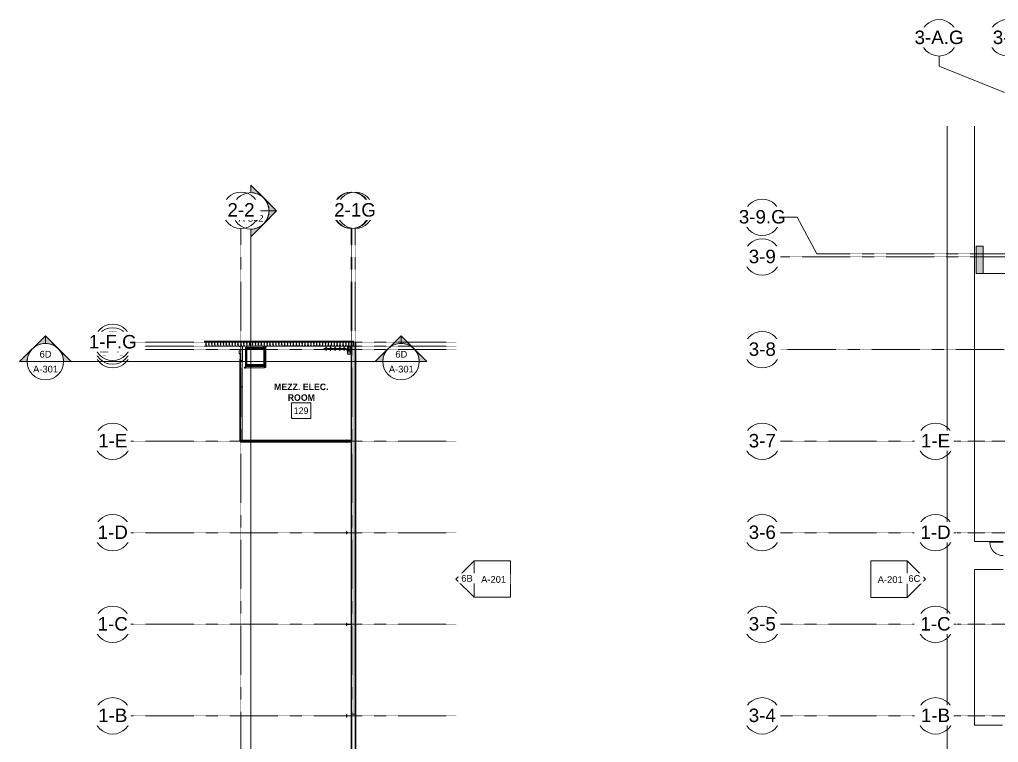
# Model space of a CAD drawing. Header units: inches. Extents: x 25369 to 33163, y -23509 to -20274.
# Drawn here: x 25397 to 27977, y -22179 to -20274 of the extents above; entities that cross this region are included whole.
import ezdxf

# ---------------------------------------------------------------- set-up
doc = ezdxf.new("R2010")
doc.units = ezdxf.units.IN
doc.header["$MEASUREMENT"] = 0
doc.linetypes.add('Grid Line 1_2_', pattern=[0.875, 0.5, -0.125, 0.125, -0.125])
doc.linetypes.add('Hidden 1_8_', pattern=[0.1875, 0.125, -0.0625])
for name, color, linetype, lineweight in [('A-AREA', 32, 'Continuous', 70), ('A-AREA-IDEN', 2, 'Continuous', 9), ('A-DOOR', 31, 'Continuous', 13), ('A-GLAZ', 151, 'Continuous', 13), ('A-ROOF', 132, 'Continuous', 13), ('A-SITE-ROAD', 130, 'Continuous', 70), ('A-SITE-SWLK', 140, 'Continuous', 70), ('A-WALL', 113, 'Continuous', 13), ('A-WALL-PATT', 111, 'Continuous', 25), ('C-TOPO', 7, 'Continuous', 13), ('E-POWR-CNTR', 130, 'Continuous', 9), ('E-POWR-DROP', 130, 'Continuous', 9), ('G-ANNO-SYMB', 111, 'Continuous', 9), ('I-WALL', 2, 'Continuous', 13), ('S-BEAM', 12, 'Continuous', 13), ('S-COLS', 52, 'Continuous', 13), ('S-GRID', 1, 'Continuous', 9), ('S-GRID-IDEN', 1, 'Continuous', 9)]:
    doc.layers.add(name, color=color, linetype=linetype, lineweight=lineweight)
doc.styles.add('Arial', font='arial.ttf', dxfattribs={"height": 35.407186})
doc.styles.add('Arial_1', font='arial.ttf', dxfattribs={"height": 17.703593})
doc.styles.add('Century Gothic', font='GOTHIC.TTF', dxfattribs={"height": 17.245342})
doc.styles.add('Century Gothic_B', font='GOTHICB.TTF', dxfattribs={"height": 17.233438})
pattern_1 = [(45, (0, 0), (-19.00703, 19.00703), []), (45, (0, 28.8), (-19.00703, 19.00703), [])]
pattern_2 = [(0, (0, 0), (61.44, 15.36), [2.534, -43.546, 2.534, -43.546, -245.76]), (0, (0, 0), (61.44, 15.36), [-92.16, 2.534, -89.626, 2.534, -43.546, -107.52]), (0, (0, 0), (61.44, 15.36), [-230.4, 2.534, -28.186, 2.534, -74.266]), (120, (23.04, 7.68), (-44.02215, 45.528601), [2.534, -43.546, 2.534, -43.546, -245.76]), (120, (23.04, 7.68), (-44.02215, 45.528601), [-92.16, 2.534, -89.626, 2.534, -43.546, -107.52]), (120, (23.04, 7.68), (-44.02215, 45.528601), [-230.4, 2.534, -28.186, 2.534, -74.266]), (240, (30.72, 38.4), (-17.41785, -60.888601), [2.534, -43.546, 2.534, -43.546, -245.76]), (240, (30.72, 38.4), (-17.41785, -60.888601), [-92.16, 2.534, -89.626, 2.534, -43.546, -107.52]), (240, (30.72, 38.4), (-17.41785, -60.888601), [-230.4, 2.534, -28.186, 2.534, -74.266])]
pattern_3 = [(161.57, (0.96, 0.96), (-7.6802237, -0.0009796), [0, -54.643, 6.067, 0]), (18.43, (-0.96, 0.96), (-7.6802237, 0.0009796), [0, -54.643, 6.067, 0]), (108.43, (0.96, 0.96), (3.8382953, -19.20136532), [18.211, -42.499]), (71.57, (-0.96, 0.96), (3.8382953, 19.20136532), [18.211, -42.499])]
pattern_4 = [(0, (0, 0), (0, 24), []), (90, (0, 0), (-24, 1e-15), [])]
pattern_5 = [(225, (25980.89, -22360.053), (19.00703, -19.00703), []), (225, (25980.89, -22388.853), (19.00703, -19.00703), [])]

# ---------------------------------------------------------------- blocks, each defined once
blk = doc.blocks.new('W-Wide Flange - W18X40-1630767-Mezzanine Floor Plan')
at = {"layer": 'S-BEAM', "color": 43, "lineweight": 9}
for p, q in [((-108.1, -3), (-108.1, 0)), ((-108.1, -3), (108.1, -3)), ((108.1, -1.6), (108.1, -3))]:
    blk.add_line(p, q, dxfattribs=at)
at = {"layer": 'S-BEAM', "color": 43, "linetype": 'Hidden 1_8_', "lineweight": 9}
blk.add_line((-108.1, -0.2), (-107, -0.2), dxfattribs=at)
blk = doc.blocks.new('W-Wide Flange - W12X26-1530486-Mezzanine Floor Plan')
at = {"layer": 'S-BEAM', "color": 43, "lineweight": 9}
for p, q in [((-129.7, 3.2), (-118.1, 3.2)), ((-117.6, 3.2), (-109.1, 3.2)), ((-129.7, -3.2), (-118.1, -3.2)), ((-117.6, -3.2), (-109.1, -3.2))]:
    blk.add_line(p, q, dxfattribs=at)
at = {"layer": 'S-BEAM', "color": 43, "linetype": 'Hidden 1_8_', "lineweight": 9}
for p, q in [((-129.7, 0.1), (-118.1, 0.1)), ((-117.6, 0.1), (-109.1, 0.1)), ((-129.6, -0.1), (-118.2, -0.1)), ((-117.6, -0.1), (-109.1, -0.1))]:
    blk.add_line(p, q, dxfattribs=at)
blk = doc.blocks.new('columns and girder2 - one-1334686-Mezzanine Floor Plan')
at = {"layer": 'S-BEAM', "lineweight": 9}
h = blk.add_hatch(dxfattribs=at)
h.set_pattern_fill('FP_7', color=253, style=0, pattern_type=2)
h.set_pattern_definition(pattern_5)
h.paths.add_polyline_path([(0, -1.3), (-5, -1.3), (-5, -2), (5, -2), (5, -1.3)], flags=0)
h.paths.add_polyline_path([(-5, -17), (-5, -18.5), (5, -18.5), (5, -17)], flags=0)
h.paths.add_polyline_path([(5, -1204.9), (0, -1204.9), (0, -1206.4), (5, -1206.4), (5, -1205.8)], flags=0)
h.paths.add_polyline_path([(5, -1224.3), (0, -1224.3), (0, -1225.8), (5, -1225.8)], flags=0)
h = blk.add_hatch(dxfattribs=at)
h.set_pattern_fill('FP_7', color=253, style=0, pattern_type=2)
h.set_pattern_definition(pattern_5)
h.paths.add_polyline_path([(0.6, -2), (-0.6, -2), (-0.6, -17), (0.6, -17)], flags=0)
h.paths.add_polyline_path([(0.6, -1206.4), (0, -1206.4), (0, -1224.3), (0.6, -1224.3), (0.6, -1218.3)], flags=0)
at = {"layer": 'S-BEAM', "color": 7}
for p, q in [((-5, -1.3), (-5, -2)), ((-5, -2), (5, -2)), ((5, -17), (-5, -17)), ((-5, -17), (-5, -18.5)), ((-5, -18.5), (5, -18.5)), ((0.6, -2), (-0.6, -2)), ((-0.6, -2), (-0.6, -17)), ((-0.6, -17), (0.6, -17)), ((0.6, -17), (0.6, -2)), ((5, -2), (5, -1.3)), ((5, -18.5), (5, -17)), ((5, -1204.9), (0, -1204.9)), ((0.6, -1206.4), (0, -1206.4)), ((0, -1206.4), (5, -1206.4)), ((0.6, -1224.3), (0.6, -1206.4)), ((5, -1206.4), (5, -1204.9)), ((0, -1224.3), (0.6, -1224.3)), ((5, -1224.3), (0, -1224.3)), ((5, -1225.8), (5, -1224.3))]:
    blk.add_line(p, q, dxfattribs=at)
at = {"layer": 'S-BEAM', "color": 43, "lineweight": 9}
for p, q in [((-5, -17), (-5, -9.2)), ((-0.6, -9.2), (-5, -9.2)), ((5, -9.2), (0.6, -9.2)), ((5, -9.2), (5, -17)), ((5, -1206.4), (5, -1213.3)), ((0.6, -1213.3), (5, -1213.3))]:
    blk.add_line(p, q, dxfattribs=at)
blk = doc.blocks.new('Girt_Z - 10_D-1223975-Mezzanine Floor Plan')
at = {"layer": 'S-BEAM', "color": 43, "lineweight": 9}
for p, q in [((26271.4, -22104.8), (26272, -22104.8)), ((26271.4, -22104.8), (26271.4, -22359.6)), ((26272, -22104.8), (26272, -22104.8)), ((26272, -22104.8), (26281.2, -22104.8)), ((26272, -22104.8), (26272, -22359.6)), ((26272, -22104.8), (26272, -22359.6)), ((26281.2, -22104.8), (26281.4, -22104.8)), ((26281.4, -22359.6), (26281.4, -22104.8)), ((26272, -22359.6), (26271.4, -22359.6)), ((26272, -22359.6), (26272, -22359.6)), ((26281.2, -22359.6), (26274.6, -22359.6)), ((26281.4, -22359.6), (26281.2, -22359.6))]:
    blk.add_line(p, q, dxfattribs=at)
blk = doc.blocks.new('RoofHatch_RHSR-FB_1_10228_SafetyRailSource - RoofHatch_RHSR-FB_1_10228_SafetyRailSource-1630512-Mezzanine Floor Plan')
at = {"layer": 'A-GLAZ', "color": 43, "lineweight": 9}
for p, q in [((-40.5, 17.4), (-34.1, 17.4)), ((-40.5, -32.4), (-40.5, 17.4)), ((-38.8, 17.4), (-39.2, 17.8)), ((-39.2, 17.8), (-39.2, 17.4)), ((13.2, 17.8), (-39.2, 17.8)), ((-37, -32.4), (-37, 15.6)), ((-37, 15.6), (11, 15.6)), ((10, 16.6), (-36, 16.6)), ((-36, 16.6), (-36, 14.6)), ((-36, 14.6), (10, 14.6)), ((12.9, 17.4), (-32, 17.4)), ((12.4, 16.9), (-32, 16.9)), ((10, 14.6), (-32, 14.6)), ((-32, 13.8), (9.3, 13.8)), ((9.3, 13.8), (9.3, -30.7)), ((10, 14.6), (10, 16.6)), ((10, -31.4), (10, 14.6)), ((11, 15.6), (11, -32.4)), ((12.9, 17.4), (12.4, 16.9)), ((12.4, -33.8), (12.4, 16.9)), ((13.2, 17.8), (12.9, 17.4)), ((12.9, -34.3), (12.9, 17.4)), ((13.2, -34.6), (13.2, 17.8)), ((-34.1, -32.4), (-40.5, -32.4)), ((-39.9, -35.3), (-40, -35.3)), ((-40, -35.3), (-40, -35.8)), ((-40, -35.8), (-39.9, -35.8)), ((-39.9, -35.8), (-39.9, -35.3)), ((-39.9, -35.3), (13.9, -35.3)), ((13.9, -35.8), (-39.9, -35.8)), ((-39.2, -32.4), (-39.2, -34.6)), ((-38.8, -34.3), (-39.2, -34.6)), ((-39.2, -34.6), (13.2, -34.6)), ((-38.8, -32.4), (-38.8, -34.3)), ((-38.3, -33.8), (-38.8, -34.3)), ((-38.8, -34.3), (12.9, -34.3)), ((-38.3, -32.4), (-38.3, -33.8)), ((-38.3, -33.8), (12.4, -33.8)), ((11, -32.4), (-37, -32.4)), ((9.3, -30.7), (-32, -30.7)), ((-32, -31.4), (10, -31.4)), ((12.4, -33.8), (12.9, -34.3)), ((12.9, -34.3), (13.2, -34.6)), ((13.9, -35.3), (13.9, -35.8)), ((14, -35.3), (13.9, -35.3)), ((13.9, -35.8), (14, -35.8)), ((14, -35.8), (14, -35.3))]:
    blk.add_line(p, q, dxfattribs=at)
at = {"layer": 'A-GLAZ', "color": 7}
for p, q in [((-32, 17.4), (-34.1, 17.4)), ((-34.1, 17.4), (-34.1, -32.4)), ((-32, -32.4), (-32, 17.4)), ((-34.1, -32.4), (-32, -32.4))]:
    blk.add_line(p, q, dxfattribs=at)
for centre, start, end in [((-40, 18.7), 360, 180), ((-40, 18.7), 180, 360), ((14.1, -35.5), 360, 166.5752), ((14.1, -35.5), 191.0739, 360)]:
    blk.add_arc(centre, 1.25, start, end, dxfattribs=at)
blk = doc.blocks.new('Door_Single_Storefront - one-1371400-Overall Floor Plan')
at = {"layer": 'A-DOOR', "color": 43, "lineweight": 9}
blk.add_line((-17.59375, -35.1875), (-17.59375, 0), dxfattribs=at)
blk.add_arc((-17.59375, 0), 35.1875, 270, 0, dxfattribs=at)
blk = doc.blocks.new('Grid - Grid Head - Circle-14747-Mezzanine Floor Plan')
at = {"layer": 'S-GRID-IDEN'}
blk.add_circle((0, 0), 0.25, dxfattribs=at)
blk = doc.blocks.new('Section - Section Head - Filled-1526-Mezzanine Floor Plan')
at = {"layer": 'G-ANNO-SYMB'}
h = blk.add_hatch(color=256, dxfattribs=at)
edge = h.paths.add_edge_path(flags=0)
edge.add_line((-0.427, 0.177), (-0.25, 0.354))
edge.add_line((-0.25, 0.354), (-0.25, 0.25))
edge.add_arc((-0.25, 0), 0.25, 90, 135)
h = blk.add_hatch(color=256, dxfattribs=at)
edge = h.paths.add_edge_path(flags=0)
edge.add_arc((-0.25, 0), 0.25, 45, 90)
edge.add_line((-0.25, 0.25), (-0.25, 0.354))
edge.add_line((-0.25, 0.354), (-0.073, 0.177))
h = blk.add_hatch(color=256, dxfattribs=at)
edge = h.paths.add_edge_path(flags=0)
edge.add_arc((-0.25, 0), 0.25, 137.9216, 180)
edge.add_line((-0.5, 0), (-0.604, 0))
edge.add_line((-0.604, 0), (-0.436, 0.168))
h = blk.add_hatch(color=256, dxfattribs=at)
edge = h.paths.add_edge_path(flags=0)
edge.add_line((-0.064, 0.168), (0.104, 0))
edge.add_line((0.104, 0), (0, 0))
edge.add_arc((-0.25, 0), 0.25, 0, 42.0784)
for p, q in [((-0.25, 0.354), (-0.604, 0)), ((-0.25, 0.354), (-0.427, 0.177)), ((-0.25, 0.354), (0.104, 0)), ((-0.25, 0.25), (-0.25, 0.354)), ((-0.073, 0.177), (-0.25, 0.354)), ((-0.25, 0.354), (-0.25, 0.25)), ((-0.436, 0.168), (-0.604, 0)), ((0.104, 0), (-0.064, 0.168)), ((-0.604, 0), (-0.5, 0)), ((0, 0), (0.104, 0)), ((-0.5, 0), (-0.604, 0)), ((0, 0), (0.104, 0))]:
    blk.add_line(p, q, dxfattribs=at)
for start, end in [(360, 180), (137.9216, 180), (90, 135), (45, 90), (0, 42.0784), (180, 360)]:
    blk.add_arc((-0.25, 0), 0.25, start, end, dxfattribs=at)
blk = doc.blocks.new('Elevation - Detail Number-93309-Mezzanine Floor Plan')
at = {"layer": 'G-ANNO-SYMB'}
for p, q in [((-0.25, -0.25), (-0.25, 0.25)), ((-0.25, 0.25), (0.25, 0.25)), ((0.25, 0.25), (0.25, -0.25)), ((0.25, -0.25), (-0.25, -0.25))]:
    blk.add_line(p, q, dxfattribs=at)
blk = doc.blocks.new('Elevation - Detail Number-93036-Mezzanine Floor Plan')
at = {"layer": 'G-ANNO-SYMB'}
for p, q in [((0, 0.25), (-0.25, 0)), ((0.25, 0), (0, 0.25)), ((-0.25, 0), (0.25, 0))]:
    blk.add_line(p, q, dxfattribs=at)
blk = doc.blocks.new('Grid - Grid Head - Circle-14747-Overall Floor Plan')
at = {"layer": 'S-GRID-IDEN'}
blk.add_circle((0, 0), 0.25, dxfattribs=at)
blk = doc.blocks.new('Elevation - Detail Number-93309-Overall Floor Plan')
at = {"layer": 'G-ANNO-SYMB'}
for p, q in [((-0.25, -0.25), (-0.25, 0.25)), ((-0.25, 0.25), (0.25, 0.25)), ((0.25, 0.25), (0.25, -0.25)), ((0.25, -0.25), (-0.25, -0.25))]:
    blk.add_line(p, q, dxfattribs=at)
blk = doc.blocks.new('Elevation - Detail Number-93036-Overall Floor Plan')
at = {"layer": 'G-ANNO-SYMB'}
for p, q in [((0, 0.25), (-0.25, 0)), ((0.25, 0), (0, 0.25)), ((-0.25, 0), (0.25, 0))]:
    blk.add_line(p, q, dxfattribs=at)
blk = doc.blocks.new('Section - 3_32_ x 3_8_-18514-Overall Floor Plan')
at = {"layer": 'G-ANNO-SYMB'}
blk.add_hatch(color=256, dxfattribs=at).paths.add_polyline_path([(0, 0.375), (0, 0), (-0.09375, 0), (-0.09375, 0.375)], flags=0)
for p, q in [((0, 0.375), (-0.09375, 0.375)), ((-0.09375, 0.375), (-0.09375, 0)), ((0, 0), (0, 0.375)), ((-0.09375, 0), (0, 0))]:
    blk.add_line(p, q, dxfattribs=at)

msp = doc.modelspace()

# ---------------------------------------------------------------- hatches: boundary and pattern name
at = {"layer": 'A-WALL-PATT', "lineweight": 9}
h = msp.add_hatch(dxfattribs=at)
h.set_pattern_fill('FP_2', color=253, style=0, pattern_type=2)
h.set_pattern_definition(pattern_4)
h.paths.add_polyline_path([(26119.5, -21124.3), (26277.3, -21124.3), (26277.3, -21123.3), (25884.1, -21123.3), (25884.1, -21124.3), (26060.6, -21124.3)], flags=0)
h = msp.add_hatch(dxfattribs=at)
h.set_pattern_fill('FP_4', color=253, style=0, pattern_type=2)
h.set_pattern_definition(pattern_3)
h.paths.add_polyline_path([(26178.3, -21134.3), (26277.3, -21134.3), (26277.3, -21124.3), (25884.1, -21124.3), (25884.1, -21134.3), (26119.5, -21134.3)], flags=0)
h = msp.add_hatch(dxfattribs=at)
h.set_pattern_fill('FP_4', color=253, style=0, pattern_type=2)
h.set_pattern_definition(pattern_3)
h.paths.add_polyline_path([(26281.3, -22104.8), (26281.4, -22104.8), (26281.4, -21124.3), (26271.4, -21124.3), (26271.4, -22104.8), (26281.2, -22104.8)], flags=0)
h = msp.add_hatch(dxfattribs=at)
h.set_pattern_fill('FP_2', color=253, style=0, pattern_type=2)
h.set_pattern_definition(pattern_4)
h.paths.add_polyline_path([(26281.4, -22233.4), (26282.4, -22233.4), (26282.4, -21124.3), (26281.4, -21124.3), (26281.4, -22107.7)], flags=0)
h = msp.add_hatch(dxfattribs=at)
h.set_pattern_fill('FP_6', color=253, style=0, pattern_type=2)
h.set_pattern_definition(pattern_2)
h.paths.add_polyline_path([(25979.3, -21386.6), (25980, -21386.6), (25980, -21172.7), (25979.3, -21172.7), (25979.3, -21381.2)], flags=0)
h = msp.add_hatch(dxfattribs=at)
h.set_pattern_fill('FP_6', color=253, style=0, pattern_type=2)
h.set_pattern_definition(pattern_2)
h.paths.add_polyline_path([(25984.2, -21386.6), (25984.2, -21172.7), (25983.6, -21172.7), (25983.6, -21386.6)], flags=0)
h = msp.add_hatch(dxfattribs=at)
h.set_pattern_fill('FP_6', color=253, style=0, pattern_type=2)
h.set_pattern_definition(pattern_2)
h.paths.add_polyline_path([(26271.4, -21387.5), (26271.4, -21386.9), (25979.3, -21386.9), (25979.3, -21387.5), (26266.6, -21387.5)], flags=0)
at = {"layer": 'E-POWR-DROP', "lineweight": 13}
for points in [[(26205.1, -21143.8), (26206, -21143.7), (26206.8, -21143.3), (26207.5, -21142.8), (26208, -21142.1), (26208.3, -21141.3), (26208.4, -21140.5), (26208.3, -21139.6), (26208, -21138.8), (26207.5, -21138.1), (26206.8, -21137.6), (26206, -21137.3), (26205.1, -21137.2), (26204.3, -21137.3), (26203.5, -21137.6), (26202.8, -21138.1), (26202.2, -21138.8), (26201.9, -21139.6), (26201.8, -21140.5), (26201.9, -21141.3), (26202.2, -21142.1), (26202.8, -21142.8), (26203.5, -21143.3), (26204.3, -21143.7)], [(26217.1, -21143.8), (26218, -21143.7), (26218.8, -21143.3), (26219.5, -21142.8), (26220, -21142.1), (26220.3, -21141.3), (26220.4, -21140.5), (26220.3, -21139.6), (26220, -21138.8), (26219.5, -21138.1), (26218.8, -21137.6), (26218, -21137.3), (26217.1, -21137.2), (26216.3, -21137.3), (26215.5, -21137.6), (26214.8, -21138.1), (26214.2, -21138.8), (26213.9, -21139.6), (26213.8, -21140.5), (26213.9, -21141.3), (26214.2, -21142.1), (26214.8, -21142.8), (26215.5, -21143.3), (26216.3, -21143.7)], [(26229.1, -21143.8), (26230, -21143.7), (26230.8, -21143.3), (26231.5, -21142.8), (26232, -21142.1), (26232.3, -21141.3), (26232.4, -21140.5), (26232.3, -21139.6), (26232, -21138.8), (26231.5, -21138.1), (26230.8, -21137.6), (26230, -21137.3), (26229.1, -21137.2), (26228.3, -21137.3), (26227.5, -21137.6), (26226.8, -21138.1), (26226.2, -21138.8), (26225.9, -21139.6), (26225.8, -21140.5), (26225.9, -21141.3), (26226.2, -21142.1), (26226.8, -21142.8), (26227.5, -21143.3), (26228.3, -21143.7)], [(26241.1, -21143.8), (26242, -21143.7), (26242.8, -21143.3), (26243.5, -21142.8), (26244, -21142.1), (26244.3, -21141.3), (26244.4, -21140.5), (26244.3, -21139.6), (26244, -21138.8), (26243.5, -21138.1), (26242.8, -21137.6), (26242, -21137.3), (26241.1, -21137.2), (26240.3, -21137.3), (26239.5, -21137.6), (26238.8, -21138.1), (26238.2, -21138.8), (26237.9, -21139.6), (26237.8, -21140.5), (26237.9, -21141.3), (26238.2, -21142.1), (26238.8, -21142.8), (26239.5, -21143.3), (26240.3, -21143.7)], [(26253.1, -21143.8), (26254, -21143.7), (26254.8, -21143.3), (26255.5, -21142.8), (26256, -21142.1), (26256.3, -21141.3), (26256.4, -21140.5), (26256.3, -21139.6), (26256, -21138.8), (26255.5, -21138.1), (26254.8, -21137.6), (26254, -21137.3), (26253.1, -21137.2), (26252.3, -21137.3), (26251.5, -21137.6), (26250.8, -21138.1), (26250.2, -21138.8), (26249.9, -21139.6), (26249.8, -21140.5), (26249.9, -21141.3), (26250.2, -21142.1), (26250.8, -21142.8), (26251.5, -21143.3), (26252.3, -21143.7)]]:
    msp.add_hatch(color=8, dxfattribs=at).paths.add_polyline_path(points, flags=0)
at = {"layer": 'S-COLS', "lineweight": 9}
h = msp.add_hatch(dxfattribs=at)
h.set_pattern_fill('FP_5', color=253, style=0, pattern_type=2)
h.set_pattern_definition(pattern_1)
h.paths.add_polyline_path([(26271.4, -21146.8), (26271.4, -21146.4), (26266.2, -21146.4), (26265.7, -21146.2), (26265.5, -21145.7), (26265.5, -21135.4), (26265.7, -21134.9), (26266.2, -21134.7), (26271.4, -21134.7), (26271.4, -21134.3), (26259.4, -21134.3), (26259.4, -21134.7), (26264.6, -21134.7), (26265, -21134.9), (26265.2, -21135.4), (26265.2, -21145.7), (26265, -21146.2), (26264.6, -21146.4), (26259.4, -21146.4), (26259.4, -21146.8), (26266.6, -21146.8)], flags=0)
h = msp.add_hatch(dxfattribs=at)
h.set_pattern_fill('FP_5', color=253, style=0, pattern_type=2)
h.set_pattern_definition(pattern_1)
h.paths.add_polyline_path([(26271, -21629.5), (26271.4, -21629.5), (26271.4, -21623.1), (26271, -21623.1), (26271, -21625.5), (26270.8, -21626), (26270.3, -21626.2), (26260.3, -21626.2), (26259.8, -21626), (26259.6, -21625.5), (26259.6, -21623.1), (26259.2, -21623.1), (26259.2, -21629.5), (26259.6, -21629.5), (26259.6, -21627.1), (26259.8, -21626.6), (26260.3, -21626.4), (26270.3, -21626.4), (26270.8, -21626.6), (26271, -21627.1)], flags=0)
h = msp.add_hatch(dxfattribs=at)
h.set_pattern_fill('FP_5', color=253, style=0, pattern_type=2)
h.set_pattern_definition(pattern_1)
h.paths.add_polyline_path([(26259.2, -21870.8), (26259.6, -21870.8), (26259.6, -21868.4), (26259.8, -21867.9), (26260.3, -21867.7), (26270.3, -21867.7), (26270.8, -21867.9), (26271, -21868.4), (26271, -21870.8), (26271.4, -21870.8), (26271.4, -21864.3), (26271, -21864.3), (26271, -21866.8), (26270.8, -21867.2), (26270.3, -21867.4), (26260.3, -21867.4), (26259.8, -21867.2), (26259.6, -21866.8), (26259.6, -21864.3), (26259.2, -21864.3)], flags=0)

# ---------------------------------------------------------------- linework, layer by layer
at = {"layer": 'A-AREA', "color": 43, "lineweight": 9}
msp.add_line((25984.5, -21175.9), (25984.5, -21134.3), dxfattribs=at)
at = {"layer": 'A-AREA-IDEN', "flags": 128}
msp.add_lwpolyline([(26113.6, -21283.8), (26113.6, -21325), (26165, -21325), (26165, -21283.8)], close=True, dxfattribs=at)
at = {"layer": 'A-ROOF', "color": 43, "lineweight": 9}
for p, q in [((25980.9, -21134.3), (25980.9, -21171.2)), ((25996.4, -21137.9), (25996.4, -21134.3)), ((26040.9, -21134.3), (26040.9, -21137.9)), ((26261.4, -21146.4), (26261.4, -21134.7)), ((26261.4, -21155.3), (26261.4, -21146.8)), ((26271.4, -21155.3), (26261.4, -21155.3))]:
    msp.add_line(p, q, dxfattribs=at)
at = {"layer": 'A-SITE-ROAD', "color": 43, "lineweight": 9}
msp.add_line((27842.3, -20555), (27842.3, -22983.1), dxfattribs=at)
at = {"layer": 'A-SITE-SWLK', "color": 43, "lineweight": 9}
for p, q in [((27914.3, -20555), (27914.3, -21649.2)), ((27914.3, -21649.2), (27989.2, -21649.2)), ((27914.3, -21722.9), (27989.2, -21722.9)), ((27914.3, -21722.9), (27914.3, -22133.1)), ((27914.3, -22133.1), (27988.1, -22133.1))]:
    msp.add_line(p, q, dxfattribs=at)
at = {"layer": 'A-WALL', "color": 7}
for p, q in [((26277.3, -21121.8), (25884.1, -21121.8)), ((25884.1, -21123.3), (26277.3, -21123.3)), ((26283.9, -21124.3), (25884.1, -21124.3)), ((26271.4, -21124.3), (26271.4, -22104.8)), ((26277.3, -21134.3), (26277.3, -21121.8)), ((26281.4, -22104.8), (26281.4, -21124.3)), ((26282.4, -22233.4), (26282.4, -21124.3)), ((26283.9, -22233.4), (26283.9, -21124.3)), ((25884.1, -21134.3), (26277.3, -21134.3)), ((25980, -21172.7), (25980, -21386.6)), ((25983.6, -21172.7), (25983.6, -21386.6)), ((26271.4, -21383.2), (25979.3, -21383.2)), ((26271.4, -21386.9), (25979.3, -21386.9))]:
    msp.add_line(p, q, dxfattribs=at)
at = {"layer": 'C-TOPO', "color": 43, "lineweight": 9}
for p, q in [((27842.3, -22983.1), (27842.3, -20555)), ((27842.3, -20555), (27842.3, -22983.1)), ((27914.3, -20555), (27914.3, -21649.2)), ((27914.3, -21649.2), (27914.3, -20555)), ((27914.3, -21649.2), (27989.2, -21649.2)), ((27989.2, -21649.2), (27914.3, -21649.2)), ((27989.2, -21722.9), (27914.3, -21722.9)), ((27914.3, -21722.9), (27914.3, -22133.1)), ((27914.3, -22133.1), (27914.3, -21722.9)), ((27914.3, -21722.9), (27989.2, -21722.9)), ((27914.3, -22133.1), (27988.1, -22133.1)), ((27988.1, -22133.1), (27914.3, -22133.1))]:
    msp.add_line(p, q, dxfattribs=at)
at = {"layer": 'E-POWR-CNTR', "color": 43}
for p, q in [((26199.1, -21140.5), (26211.1, -21140.5)), ((26205.1, -21146.5), (26205.1, -21134.5)), ((26211.1, -21140.5), (26223.1, -21140.5)), ((26217.1, -21146.5), (26217.1, -21134.5)), ((26223.1, -21140.5), (26235.1, -21140.5)), ((26229.1, -21146.5), (26229.1, -21134.5)), ((26235.1, -21140.5), (26247.1, -21140.5)), ((26241.1, -21146.5), (26241.1, -21134.5)), ((26247.1, -21140.5), (26259.1, -21140.5)), ((26253.1, -21146.5), (26253.1, -21134.5))]:
    msp.add_line(p, q, dxfattribs=at)
at = {"layer": 'G-ANNO-SYMB'}
for p, q in [((26006.8, -20826.1), (26006.8, -22662.9)), ((28703.7, -20943.1), (27936.6, -20943.1)), ((25417.3, -21175.3), (25513.3, -21175.3)), ((26354.8, -21175.3), (26450.8, -21175.3))]:
    msp.add_line(p, q, dxfattribs=at)
at = {"layer": 'I-WALL', "color": 43, "lineweight": 9}
for p, q in [((25978.5, -21168.9), (25978.5, -21155.2)), ((25978.5, -21384.9), (25978.5, -21170)), ((25980.9, -21170), (25978.5, -21170)), ((25979.3, -21172.7), (25979.3, -21170)), ((25984.2, -21171.2), (25984.2, -21172.7)), ((25979.3, -21384.9), (25978.5, -21384.9))]:
    msp.add_line(p, q, dxfattribs=at)
at = {"layer": 'I-WALL', "color": 7}
for p, q in [((25984.2, -21172.7), (25979.3, -21172.7)), ((25979.3, -21172.7), (25979.3, -21387.5)), ((25984.2, -21386.6), (25984.2, -21172.7)), ((26271.4, -21382.6), (25979.3, -21382.6)), ((25979.3, -21386.6), (25984.2, -21386.6)), ((25979.3, -21387.5), (26271.4, -21387.5))]:
    msp.add_line(p, q, dxfattribs=at)
at = {"layer": 'S-COLS', "color": 7}
for p, q in [((26271.4, -21134.3), (26259.4, -21134.3)), ((26259.4, -21134.3), (26259.4, -21134.7)), ((26259.4, -21134.7), (26264.6, -21134.7)), ((26264.6, -21146.4), (26259.4, -21146.4)), ((26259.4, -21146.4), (26259.4, -21146.8)), ((26259.4, -21146.8), (26271.4, -21146.8)), ((26265.2, -21135.4), (26265.2, -21145.7)), ((26265.5, -21145.7), (26265.5, -21135.4)), ((26266.2, -21134.7), (26271.4, -21134.7)), ((26271.4, -21146.4), (26266.2, -21146.4)), ((26271.4, -21134.7), (26271.4, -21134.3)), ((26271.4, -21146.8), (26271.4, -21146.4)), ((26259.6, -21381.8), (26259.2, -21381.8)), ((26259.2, -21381.8), (26259.2, -21388.3)), ((26259.6, -21384.3), (26259.6, -21381.8)), ((26270.3, -21384.9), (26260.3, -21384.9)), ((26260.3, -21385.2), (26270.3, -21385.2)), ((26271.4, -21381.8), (26271, -21381.8)), ((26271, -21381.8), (26271, -21384.3)), ((26271.4, -21388.3), (26271.4, -21381.8)), ((26259.2, -21388.3), (26259.6, -21388.3)), ((26259.6, -21388.3), (26259.6, -21385.9)), ((26271, -21385.9), (26271, -21388.3)), ((26271, -21388.3), (26271.4, -21388.3)), ((26259.6, -21623.1), (26259.2, -21623.1)), ((26259.2, -21623.1), (26259.2, -21629.5)), ((26259.2, -21629.5), (26259.6, -21629.5)), ((26259.6, -21625.5), (26259.6, -21623.1)), ((26259.6, -21629.5), (26259.6, -21627.1)), ((26270.3, -21626.2), (26260.3, -21626.2)), ((26260.3, -21626.4), (26270.3, -21626.4)), ((26271.4, -21623.1), (26271, -21623.1)), ((26271, -21623.1), (26271, -21625.5)), ((26271, -21627.1), (26271, -21629.5)), ((26271, -21629.5), (26271.4, -21629.5)), ((26271.4, -21629.5), (26271.4, -21623.1)), ((26259.6, -21864.3), (26259.2, -21864.3)), ((26259.2, -21864.3), (26259.2, -21870.8)), ((26259.2, -21870.8), (26259.6, -21870.8)), ((26259.6, -21866.8), (26259.6, -21864.3)), ((26259.6, -21870.8), (26259.6, -21868.4)), ((26270.3, -21867.4), (26260.3, -21867.4)), ((26260.3, -21867.7), (26270.3, -21867.7)), ((26271.4, -21864.3), (26271, -21864.3)), ((26271, -21864.3), (26271, -21866.8)), ((26271, -21868.4), (26271, -21870.8)), ((26271, -21870.8), (26271.4, -21870.8)), ((26271.4, -21870.8), (26271.4, -21864.3)), ((26259.6, -22105.6), (26259.2, -22105.6)), ((26259.2, -22105.6), (26259.2, -22112)), ((26259.6, -22108), (26259.6, -22105.6)), ((26271.4, -22105.6), (26271, -22105.6)), ((26271, -22105.6), (26271, -22108)), ((26259.2, -22112), (26259.6, -22112)), ((26259.6, -22112), (26259.6, -22109.6)), ((26270.3, -22108.7), (26260.3, -22108.7)), ((26260.3, -22108.9), (26270.3, -22108.9)), ((26271, -22109.6), (26271, -22112)), ((26271, -22112), (26271.4, -22112))]:
    msp.add_line(p, q, dxfattribs=at)
for centre, radius, start, end in [((26264.6, -21135.4), 0.691, 0, 90), ((26264.6, -21145.7), 0.691, 270, 0), ((26266.2, -21135.4), 0.691, 90, 180), ((26266.2, -21145.7), 0.691, 180, 270), ((26260.3, -21384.3), 0.683, 180, 270), ((26260.3, -21385.9), 0.683, 90, 180), ((26270.3, -21384.3), 0.683, 270, 0), ((26270.3, -21385.9), 0.683, 0, 90), ((26260.3, -21625.5), 0.683, 180, 270), ((26260.3, -21627.1), 0.683, 90, 180), ((26270.3, -21625.5), 0.683, 270, 0), ((26270.3, -21627.1), 0.683, 0, 90), ((26260.3, -21866.8), 0.683, 180, 270), ((26260.3, -21868.4), 0.683, 90, 180), ((26270.3, -21866.8), 0.683, 270, 0), ((26270.3, -21868.4), 0.683, 0, 90), ((26260.3, -22108), 0.683, 180, 270), ((26260.3, -22109.6), 0.683, 90, 180), ((26270.3, -22108), 0.683, 270, 0), ((26270.3, -22109.6), 0.683, 0, 90)]:
    msp.add_arc(centre, radius, start, end, dxfattribs=at)
at = {"layer": 'S-GRID'}
for p, q in [((27820.6, -20397.1), (27820.6, -20370)), ((27992.7, -20466), (27820.6, -20397.1))]:
    msp.add_line(p, q, dxfattribs=at)
at = {"layer": 'S-GRID', "linetype": 'Grid Line 1_2_'}
for p, q in [((25980.9, -22664.4), (25980.9, -20824.6)), ((25980.9, -22664.4), (25980.9, -20824.6)), ((26271.4, -22664.4), (26271.4, -20824.6)), ((26273.4, -22664.4), (26273.4, -20824.6)), ((26281.4, -22664.4), (26281.4, -20824.6)), ((26281.4, -22664.4), (26281.4, -20824.6)), ((28803, -20891.6), (27498.5, -20891.6))]:
    msp.add_line(p, q, dxfattribs=at)

# ---------------------------------------------------------------- block references
at = {"layer": 'A-DOOR', "color": 43, "lineweight": 9, "rotation": 270}
msp.add_blockref('Door_Single_Storefront - one-1371400-Overall Floor Plan', (27989.6, -21669), dxfattribs=at)
at = {"layer": 'A-GLAZ', "color": 250, "lineweight": 9, "rotation": 89.99999999999999}
msp.add_blockref('RoofHatch_RHSR-FB_1_10228_SafetyRailSource - RoofHatch_RHSR-FB_1_10228_SafetyRailSource-1630512-Mezzanine Floor Plan', (26010.2, -21151.1), dxfattribs=at)
at = {"layer": 'G-ANNO-SYMB', "xscale": 191.9999999999999, "yscale": 191.9999999999999, "zscale": 191.9999999999999}
for name, p in [('Section - 3_32_ x 3_8_-18514-Overall Floor Plan', (27936.6, -20943.1)), ('Section - Section Head - Filled-1526-Mezzanine Floor Plan', (25513.3, -21175.3)), ('Elevation - Detail Number-93309-Mezzanine Floor Plan', (26643.5, -21748.2)), ('Elevation - Detail Number-93309-Overall Floor Plan', (27688.6, -21748.6))]:
    msp.add_blockref(name, p, dxfattribs=at)
at = {"layer": 'G-ANNO-SYMB', "extrusion": (0, 0, -1), "xscale": 191.9999999999999, "yscale": 191.9999999999999, "zscale": 191.9999999999999}
msp.add_blockref('Section - Section Head - Filled-1526-Mezzanine Floor Plan', (-26354.8, -21175.3), dxfattribs=at)
at = {"layer": 'S-BEAM', "color": 43, "lineweight": 9}
for name, p, rotation in [('columns and girder2 - one-1334686-Mezzanine Floor Plan', (25980.9, -22360.1), 180), ('W-Wide Flange - W12X26-1530486-Mezzanine Floor Plan', (26266, -21264.4), 270), ('W-Wide Flange - W18X40-1630767-Mezzanine Floor Plan', (25980.9, -21277), 270)]:
    msp.add_blockref(name, p, dxfattribs=dict(at, rotation=rotation))
msp.add_blockref('Girt_Z - 10_D-1223975-Mezzanine Floor Plan', (0, 0), dxfattribs=at)
at = {"layer": 'S-GRID-IDEN', "xscale": 191.9999999999999, "yscale": 191.9999999999999, "zscale": 191.9999999999999}
for name, p in [('Grid - Grid Head - Circle-14747-Overall Floor Plan', (27820.6, -20322)), ('Grid - Grid Head - Circle-14747-Overall Floor Plan', (28000.7, -20322)), ('Grid - Grid Head - Circle-14747-Mezzanine Floor Plan', (25980.9, -20776.6)), ('Grid - Grid Head - Circle-14747-Mezzanine Floor Plan', (26281.4, -20776.6))]:
    msp.add_blockref(name, p, dxfattribs=at)
for name, p, rotation in [('Grid - Grid Head - Circle-14747-Overall Floor Plan', (27354.5, -20795), 89.9999999999999), ('Grid - Grid Head - Circle-14747-Overall Floor Plan', (27354.5, -20899.6), 89.9999999999999), ('Grid - Grid Head - Circle-14747-Mezzanine Floor Plan', (25642.7, -21143.8), 89.99999999999982), ('Grid - Grid Head - Circle-14747-Overall Floor Plan', (27354.5, -21143.8), 89.9999999999999), ('Grid - Grid Head - Circle-14747-Mezzanine Floor Plan', (25642.7, -21385.1), 89.99999999999982), ('Grid - Grid Head - Circle-14747-Overall Floor Plan', (27354.5, -21385.1), 89.99999999999984), ('Grid - Grid Head - Circle-14747-Overall Floor Plan', (27811.1, -21385.1), 89.99999999999984), ('Grid - Grid Head - Circle-14747-Mezzanine Floor Plan', (25642.7, -21626.3), 89.99999999999982), ('Grid - Grid Head - Circle-14747-Overall Floor Plan', (27354.5, -21626.3), 89.99999999999984), ('Grid - Grid Head - Circle-14747-Overall Floor Plan', (27811.1, -21626.3), 89.99999999999984), ('Grid - Grid Head - Circle-14747-Mezzanine Floor Plan', (25642.7, -21867.6), 89.99999999999982), ('Grid - Grid Head - Circle-14747-Overall Floor Plan', (27354.5, -21867.6), 89.99999999999984), ('Grid - Grid Head - Circle-14747-Overall Floor Plan', (27811.1, -21867.6), 89.99999999999984), ('Grid - Grid Head - Circle-14747-Mezzanine Floor Plan', (25642.7, -22108.8), 89.99999999999982), ('Grid - Grid Head - Circle-14747-Overall Floor Plan', (27354.5, -22108.8), 89.99999999999984), ('Grid - Grid Head - Circle-14747-Overall Floor Plan', (27811.1, -22108.8), 89.99999999999984)]:
    msp.add_blockref(name, p, dxfattribs=dict(at, rotation=rotation))

# ---------------------------------------------------------------- texts
at = {"layer": 'A-AREA-IDEN', "attachment_point": 2}
for s, insert, char_height, width, line_spacing_factor, style in [('MEZZ. ELEC.\\PROOM', (26139.9, -21233.2), 17.233, 158.76, 0.984796, 'Century Gothic_B'), ('129', (26139.3, -21296), 17.25, 47.304, 0.984117, 'Century Gothic')]:
    msp.add_mtext(s, dxfattribs=dict(at, insert=insert, char_height=char_height, width=width, line_spacing_factor=line_spacing_factor, style=style))
at = {"layer": 'G-ANNO-SYMB', "char_height": 17.7, "attachment_point": 2, "line_spacing_factor": 0.938532, "style": 'Arial_1'}
for s, insert, width in [('6D', (25465.9, -21147), 37.584), ('6D', (26403.4, -21147), 37.584), ('A-301', (25465.9, -21186.3), 78.624), ('A-301', (26403.4, -21186.3), 78.624)]:
    msp.add_mtext(s, dxfattribs=dict(at, insert=insert, width=width))

# ---------------------------------------------------------------- next in the draw order: texts
at = {"layer": 'G-ANNO-SYMB', "char_height": 17.7, "width": 78.624, "attachment_point": 2, "line_spacing_factor": 0.938532, "style": 'Arial_1', "bg_fill": 3, "box_fill_scale": 1.25, "bg_fill_color": 0, "bg_fill_transparency": 0}
for insert in [(26646.7, -21740.5), (27691.8, -21741)]:
    msp.add_mtext('A-201', dxfattribs=dict(at, insert=insert))
at = {"layer": 'S-GRID-IDEN', "char_height": 35.41, "attachment_point": 2, "line_spacing_factor": 0.938532, "style": 'Arial', "bg_fill": 3, "box_fill_scale": 1.25, "bg_fill_color": 0, "bg_fill_transparency": 0}
for s, insert, width in [('3-A.G', (27820.6, -20303.1), 153.792), ('3-A', (28000.7, -20303.1), 91.584), ('1-2', (25980.9, -20757.7), 85.104), ('1-1G', (26281.4, -20757.7), 130.896), ('3-9.G', (27354.7, -20775.9), 147.312), ('3-9', (27354.7, -20880.5), 85.104), ('3-8', (25642.9, -21124.7), 85.104), ('3-8', (27354.7, -21124.7), 85.104), ('3-7', (25642.9, -21366), 85.104), ('3-7', (27354.7, -21366), 85.104), ('3-6', (25642.9, -21607.2), 85.104), ('3-6', (27354.7, -21607.2), 85.104), ('3-5', (25642.9, -21848.5), 85.104), ('3-5', (27354.7, -21848.5), 85.104), ('3-4', (25642.9, -22089.7), 85.104), ('3-4', (27354.7, -22089.7), 85.104)]:
    msp.add_mtext(s, dxfattribs=dict(at, insert=insert, width=width))

# ---------------------------------------------------------------- next in the draw order: linework, layer by layer
at = {"layer": 'G-ANNO-SYMB'}
for p, q in [((25958.8, -20778.1), (26054.8, -20778.1)), ((26354.8, -21175.3), (25513.3, -21175.3))]:
    msp.add_line(p, q, dxfattribs=at)
at = {"layer": 'S-GRID'}
for p, q in [((27446.8, -20795), (27402.5, -20795)), ((27498.5, -20891.6), (27446.8, -20795))]:
    msp.add_line(p, q, dxfattribs=at)
at = {"layer": 'S-GRID', "linetype": 'Grid Line 1_2_'}
for p, q in [((28803, -20899.6), (27402.5, -20899.6)), ((26548.3, -21143.8), (25690.7, -21143.8)), ((28696.1, -21143.8), (27402.5, -21143.8)), ((26548.3, -21385.1), (25690.7, -21385.1)), ((32358.4, -21385.1), (27402.5, -21385.1)), ((26548.3, -21626.3), (25690.7, -21626.3)), ((32358.4, -21626.3), (27402.5, -21626.3)), ((26548.3, -21867.6), (25690.7, -21867.6)), ((32358.4, -21867.6), (27402.5, -21867.6)), ((26548.3, -22108.8), (25690.7, -22108.8)), ((32358.4, -22108.8), (27402.5, -22108.8))]:
    msp.add_line(p, q, dxfattribs=at)

# ---------------------------------------------------------------- next in the draw order: block references
at = {"layer": 'G-ANNO-SYMB', "xscale": 191.9999999999999, "yscale": 191.9999999999999, "zscale": 191.9999999999999}
for name, p, rotation in [('Section - Section Head - Filled-1526-Mezzanine Floor Plan', (26006.8, -20826.1), 269.9999999999996), ('Elevation - Detail Number-93036-Mezzanine Floor Plan', (26595.5, -21748.2), 90)]:
    msp.add_blockref(name, p, dxfattribs=dict(at, rotation=rotation))
at = {"layer": 'G-ANNO-SYMB', "extrusion": (0, 0, -1), "xscale": 191.9999999999999, "yscale": 191.9999999999999, "zscale": 191.9999999999999, "rotation": 90.00000000002636}
msp.add_blockref('Elevation - Detail Number-93036-Overall Floor Plan', (-27736.6, -21748.6), dxfattribs=at)
at = {"layer": 'S-GRID-IDEN', "xscale": 191.9999999999999, "yscale": 191.9999999999999, "zscale": 191.9999999999999}
for p in [(25980.9, -20776.6), (26273.4, -20776.6)]:
    msp.add_blockref('Grid - Grid Head - Circle-14747-Mezzanine Floor Plan', p, dxfattribs=at)
at = {"layer": 'S-GRID-IDEN', "xscale": 191.9999999999999, "yscale": 191.9999999999999, "zscale": 191.9999999999999, "rotation": 89.99999999999982}
for p in [(25642.7, -21134.3), (25642.7, -21385.1), (25642.7, -21626.3), (25642.7, -21867.6), (25642.7, -22108.8)]:
    msp.add_blockref('Grid - Grid Head - Circle-14747-Mezzanine Floor Plan', p, dxfattribs=at)

# ---------------------------------------------------------------- next in the draw order: texts
at = {"layer": 'G-ANNO-SYMB', "char_height": 17.7, "attachment_point": 2, "line_spacing_factor": 0.938532, "style": 'Arial_1'}
for s, insert, width in [('6B', (26007.4, -20749.8), 36.072), ('A-302', (26007.4, -20789), 78.624)]:
    msp.add_mtext(s, dxfattribs=dict(at, insert=insert, width=width))

# ---------------------------------------------------------------- next in the draw order: texts
at = {"layer": 'G-ANNO-SYMB', "char_height": 17.7, "attachment_point": 2, "line_spacing_factor": 0.938532, "style": 'Arial_1', "bg_fill": 3, "box_fill_scale": 1.25, "bg_fill_color": 0, "bg_fill_transparency": 0}
for s, insert, width in [('6B', (26576.5, -21737.6), 36.072), ('6C', (27755.5, -21738), 37.584)]:
    msp.add_mtext(s, dxfattribs=dict(at, insert=insert, width=width))
at = {"layer": 'S-GRID-IDEN', "char_height": 35.41, "attachment_point": 2, "line_spacing_factor": 0.938532, "style": 'Arial', "bg_fill": 3, "box_fill_scale": 1.25, "bg_fill_color": 0, "bg_fill_transparency": 0}
for s, insert, width in [('2-2', (25980.9, -20757.7), 85.104), ('2-1', (26273.4, -20757.7), 85.104), ('1-F', (25642.9, -21115.2), 88.128), ('1-E', (25642.9, -21366), 91.584), ('1-E', (27811.3, -21366), 91.584), ('1-D', (25642.9, -21607.2), 94.608), ('1-D', (27811.3, -21607.2), 94.608), ('1-C', (25642.9, -21848.5), 94.608), ('1-C', (27811.3, -21848.5), 94.608), ('1-B', (25642.9, -22089.7), 91.584), ('1-B', (27811.3, -22089.7), 91.584)]:
    msp.add_mtext(s, dxfattribs=dict(at, insert=insert, width=width))

# ---------------------------------------------------------------- next in the draw order: linework, layer by layer
at = {"layer": 'S-GRID', "linetype": 'Grid Line 1_2_'}
for p, q in [((26548.3, -21134.3), (25690.7, -21134.3)), ((26548.3, -21385.1), (25690.7, -21385.1)), ((33028.6, -21385.1), (27859.1, -21385.1)), ((26548.3, -21626.3), (25690.7, -21626.3)), ((33028.6, -21626.3), (27859.1, -21626.3)), ((26548.3, -21867.6), (25690.7, -21867.6)), ((33028.6, -21867.6), (27859.1, -21867.6)), ((26548.3, -22108.8), (25690.7, -22108.8)), ((33028.6, -22108.8), (27859.1, -22108.8))]:
    msp.add_line(p, q, dxfattribs=at)

# ---------------------------------------------------------------- next in the draw order: block references
at = {"layer": 'S-GRID-IDEN', "xscale": 191.9999999999999, "yscale": 191.9999999999999, "zscale": 191.9999999999999}
msp.add_blockref('Grid - Grid Head - Circle-14747-Mezzanine Floor Plan', (26271.4, -20776.6), dxfattribs=at)
at = {"layer": 'S-GRID-IDEN', "xscale": 191.9999999999999, "yscale": 191.9999999999999, "zscale": 191.9999999999999, "rotation": 89.99999999999982}
msp.add_blockref('Grid - Grid Head - Circle-14747-Mezzanine Floor Plan', (25642.7, -21124.3), dxfattribs=at)

# ---------------------------------------------------------------- next in the draw order: texts
at = {"layer": 'S-GRID-IDEN', "char_height": 35.41, "attachment_point": 2, "line_spacing_factor": 0.938532, "style": 'Arial', "bg_fill": 3, "box_fill_scale": 1.25, "bg_fill_color": 0, "bg_fill_transparency": 0}
for s, insert, width in [('1-1', (26271.4, -20757.7), 85.104), ('1-F.G', (25642.9, -21105.2), 150.336)]:
    msp.add_mtext(s, dxfattribs=dict(at, insert=insert, width=width))

# ---------------------------------------------------------------- next in the draw order: linework, layer by layer
at = {"layer": 'S-GRID', "linetype": 'Grid Line 1_2_'}
msp.add_line((26548.3, -21124.3), (25690.7, -21124.3), dxfattribs=at)

# ---------------------------------------------------------------- next in the draw order: block references
at = {"layer": 'S-GRID-IDEN', "xscale": 191.9999999999999, "yscale": 191.9999999999999, "zscale": 191.9999999999999}
msp.add_blockref('Grid - Grid Head - Circle-14747-Mezzanine Floor Plan', (26281.4, -20776.6), dxfattribs=at)

# ---------------------------------------------------------------- next in the draw order: texts
at = {"layer": 'S-GRID-IDEN', "insert": (26281.4, -20757.7), "char_height": 35.41, "width": 130.896, "attachment_point": 2, "line_spacing_factor": 0.938532, "style": 'Arial', "bg_fill": 3, "box_fill_scale": 1.25, "bg_fill_color": 0, "bg_fill_transparency": 0}
msp.add_mtext('2-1G', dxfattribs=at)

doc.saveas('drawing.dxf')
